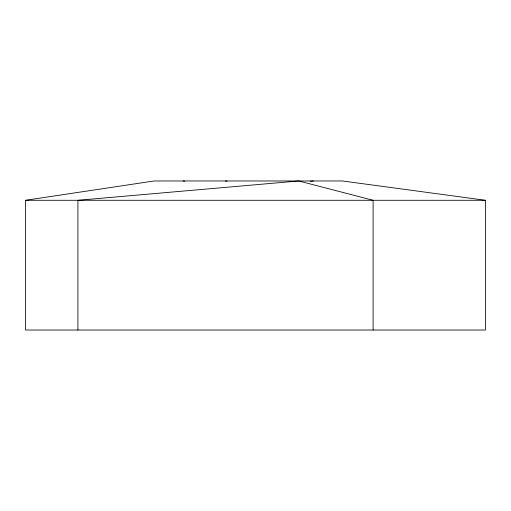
<?xml version="1.0" encoding="UTF-8"?>
<svg xmlns="http://www.w3.org/2000/svg" width="511" height="511" viewBox="0 0 511 511"><rect width="100%" height="100%" fill="white"/><g stroke="black" fill="none" stroke-linecap="round" stroke-linejoin="round"><path stroke-width="0.77" d="M25.55 200.286L154.124 180.971L342.447 180.971L485.45 200.286L485.45 330.029L25.55 330.029L25.55 200.286L485.45 200.286M310.286 181.245L313.46 180.971M225.485 180.971L227.069 181.143M183.104 180.971L184.688 181.15M373.113 330.029L373.113 200.286L298.782 180.971L77.921 200.286L77.921 330.029"/></g></svg>
